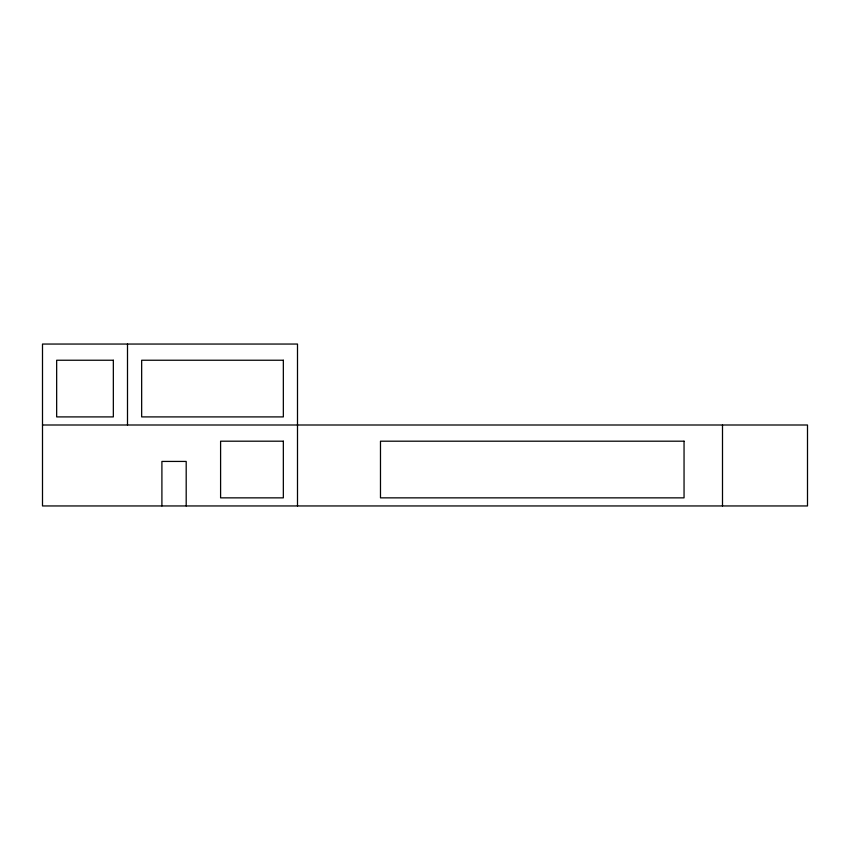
<?xml version="1.0" encoding="UTF-8"?>
<svg xmlns="http://www.w3.org/2000/svg" width="850" height="850" viewBox="0 0 850 850"><rect width="100%" height="100%" fill="white"/><g stroke="black" fill="none" stroke-linecap="round" stroke-linejoin="round"><path stroke-width="1.27" d="M42.5 425L807.5 425L807.5 505.952L42.5 505.952L42.5 344.048L297.5 344.048L297.5 505.952M722.5 425L722.5 505.952M186.192 505.952L186.192 461.433L161.904 461.433L161.904 505.952M127.5 344.048L127.5 425M113.337 360.241L56.663 360.241L56.663 416.904L113.337 416.904L113.337 360.241M283.337 360.241L141.663 360.241L141.663 416.904L283.337 416.904L283.337 360.241M283.337 441.192L220.596 441.192L220.596 497.856L283.337 497.856L283.337 441.192M684.048 441.192L380.481 441.192L380.481 497.856L684.048 497.856L684.048 441.192"/></g></svg>
